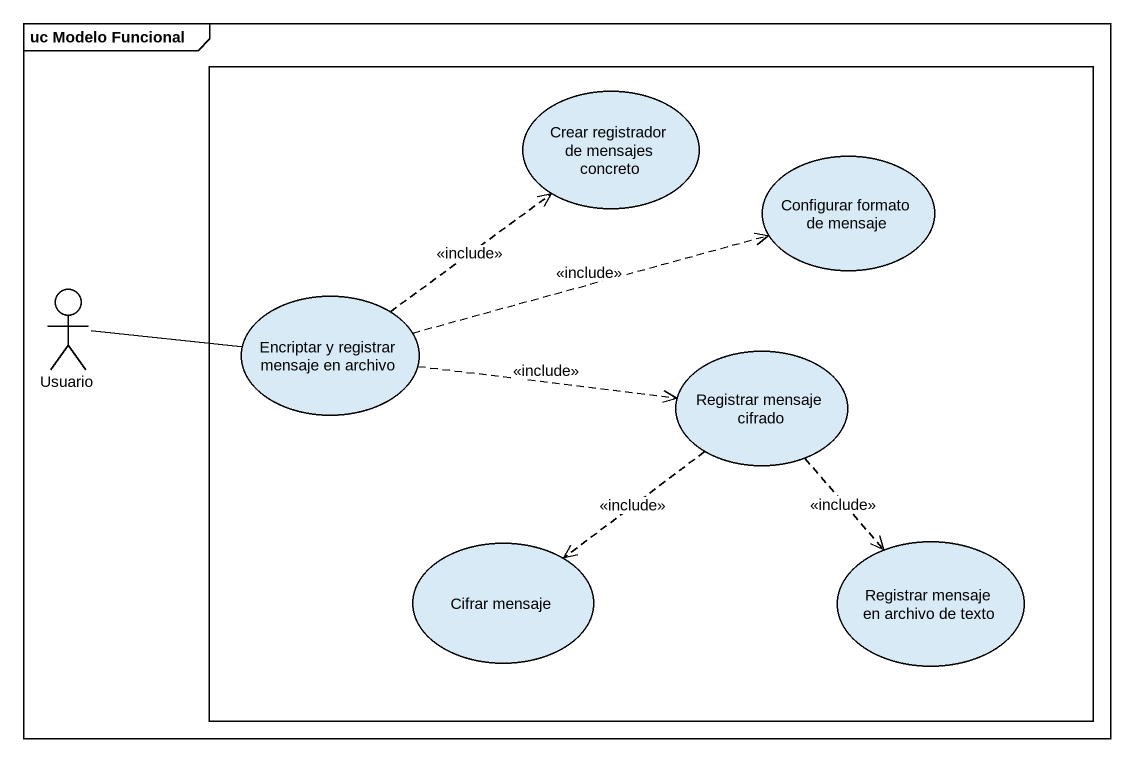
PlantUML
@startuml
mainframe uc Modelo Funcional
rectangle " " as rectangle1 {
  usecase "Crear registrador de mensajes concreto" as Crear_registrador_de
  usecase "Configurar formato de mensaje" as Configurar_formato_de
  usecase "Encriptar y registrar mensaje en archivo" as Encriptar_y_registrar
  usecase "Registrar mensaje cifrado" as Registrar_mensaje_cifrado
  usecase "Cifrar mensaje" as Cifrar_mensaje
  usecase "Registrar mensaje en archivo de texto" as Registrar_mensaje_en
}
actor Usuario
Usuario -right- Encriptar_y_registrar
Encriptar_y_registrar .up.> Crear_registrador_de : <<include>>
Encriptar_y_registrar .right.> Configurar_formato_de : <<include>>
Encriptar_y_registrar .right.> Registrar_mensaje_cifrado : <<include>>
Registrar_mensaje_cifrado ..> Cifrar_mensaje : <<include>>
Registrar_mensaje_cifrado ..> Registrar_mensaje_en : <<include>>
@enduml
